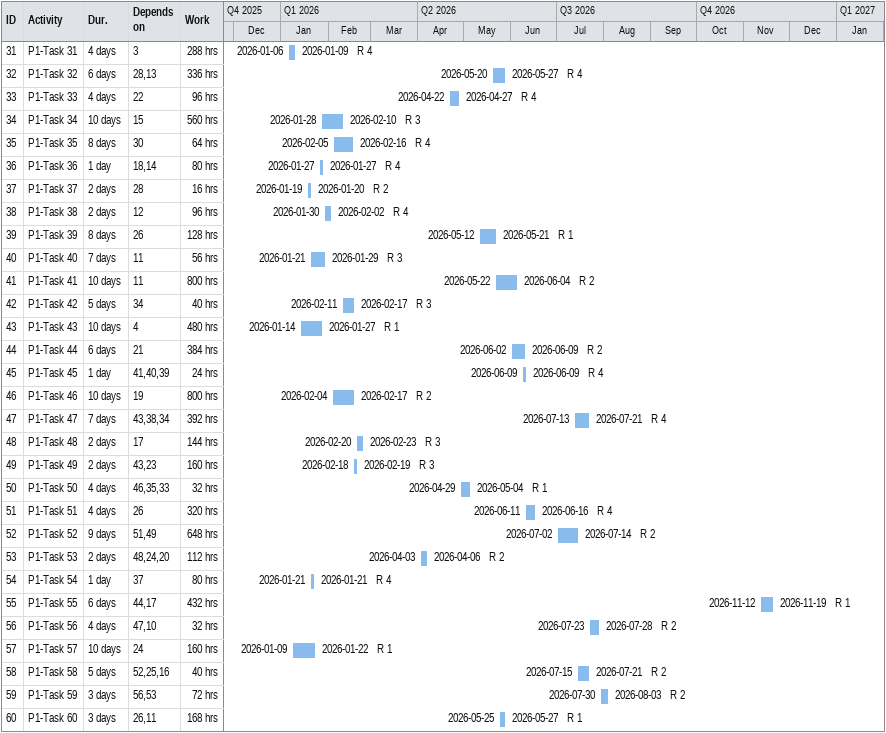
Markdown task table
| ID | Task | Duration | Start | Finish | Predecessors | Resources | Work (h) |
|---|---|---|---|---|---|---|---|
| 31 | P1-Task 31 | 4d | 2026-01-06 | 2026-01-09 | 3 | R 4 | 288 |
| 32 | P1-Task 32 | 6d | 2026-05-20 | 2026-05-27 | 28, 13 | R 4 | 336 |
| 33 | P1-Task 33 | 4d | 2026-04-22 | 2026-04-27 | 22 | R 4 | 96 |
| 34 | P1-Task 34 | 10d | 2026-01-28 | 2026-02-10 | 15 | R 3 | 560 |
| 35 | P1-Task 35 | 8d | 2026-02-05 | 2026-02-16 | 30 | R 4 | 64 |
| 36 | P1-Task 36 | 1d | 2026-01-27 | 2026-01-27 | 18, 14 | R 4 | 80 |
| 37 | P1-Task 37 | 2d | 2026-01-19 | 2026-01-20 | 28 | R 2 | 16 |
| 38 | P1-Task 38 | 2d | 2026-01-30 | 2026-02-02 | 12 | R 4 | 96 |
| 39 | P1-Task 39 | 8d | 2026-05-12 | 2026-05-21 | 26 | R 1 | 128 |
| 40 | P1-Task 40 | 7d | 2026-01-21 | 2026-01-29 | 11 | R 3 | 56 |
| 41 | P1-Task 41 | 10d | 2026-05-22 | 2026-06-04 | 11 | R 2 | 800 |
| 42 | P1-Task 42 | 5d | 2026-02-11 | 2026-02-17 | 34 | R 3 | 40 |
| 43 | P1-Task 43 | 10d | 2026-01-14 | 2026-01-27 | 4 | R 1 | 480 |
| 44 | P1-Task 44 | 6d | 2026-06-02 | 2026-06-09 | 21 | R 2 | 384 |
| 45 | P1-Task 45 | 1d | 2026-06-09 | 2026-06-09 | 41, 40, 39 | R 4 | 24 |
| 46 | P1-Task 46 | 10d | 2026-02-04 | 2026-02-17 | 19 | R 2 | 800 |
| 47 | P1-Task 47 | 7d | 2026-07-13 | 2026-07-21 | 43, 38, 34 | R 4 | 392 |
| 48 | P1-Task 48 | 2d | 2026-02-20 | 2026-02-23 | 17 | R 3 | 144 |
| 49 | P1-Task 49 | 2d | 2026-02-18 | 2026-02-19 | 43, 23 | R 3 | 160 |
| 50 | P1-Task 50 | 4d | 2026-04-29 | 2026-05-04 | 46, 35, 33 | R 1 | 32 |
| 51 | P1-Task 51 | 4d | 2026-06-11 | 2026-06-16 | 26 | R 4 | 320 |
| 52 | P1-Task 52 | 9d | 2026-07-02 | 2026-07-14 | 51, 49 | R 2 | 648 |
| 53 | P1-Task 53 | 2d | 2026-04-03 | 2026-04-06 | 48, 24, 20 | R 2 | 112 |
| 54 | P1-Task 54 | 1d | 2026-01-21 | 2026-01-21 | 37 | R 4 | 80 |
| 55 | P1-Task 55 | 6d | 2026-11-12 | 2026-11-19 | 44, 17 | R 1 | 432 |
| 56 | P1-Task 56 | 4d | 2026-07-23 | 2026-07-28 | 47, 10 | R 2 | 32 |
| 57 | P1-Task 57 | 10d | 2026-01-09 | 2026-01-22 | 24 | R 1 | 160 |
| 58 | P1-Task 58 | 5d | 2026-07-15 | 2026-07-21 | 52, 25, 16 | R 2 | 40 |
| 59 | P1-Task 59 | 3d | 2026-07-30 | 2026-08-03 | 56, 53 | R 2 | 72 |
| 60 | P1-Task 60 | 3d | 2026-05-25 | 2026-05-27 | 26, 11 | R 1 | 168 |
